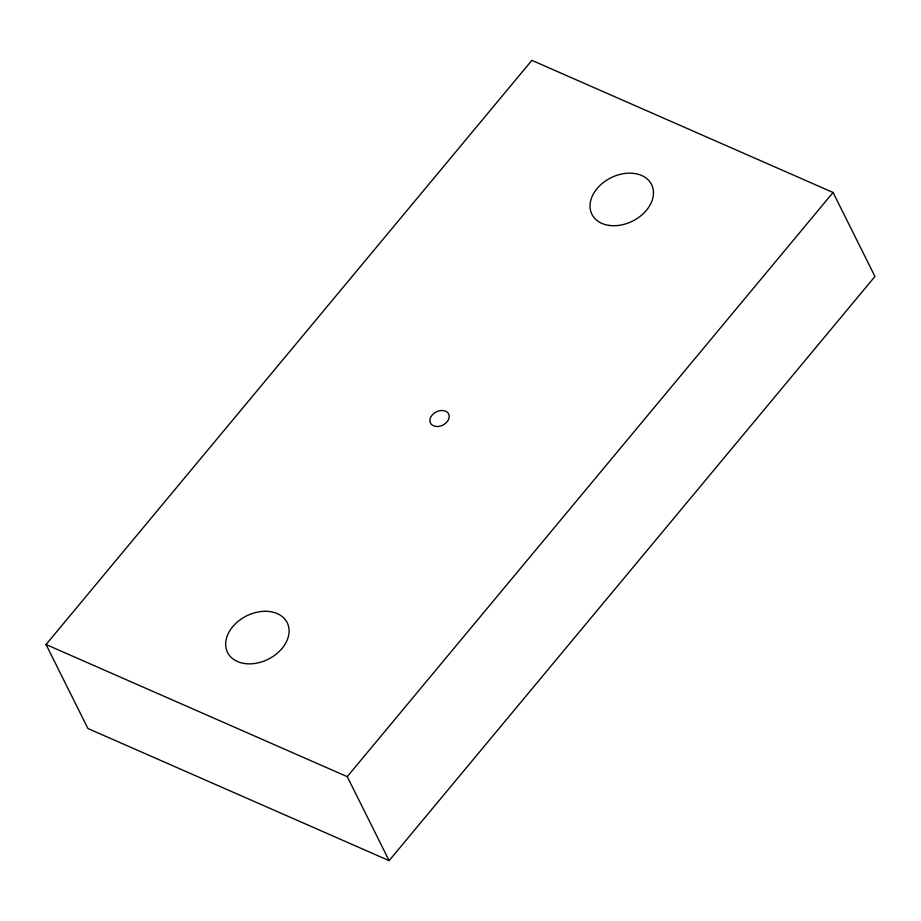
<?xml version="1.0" encoding="UTF-8"?>
<svg xmlns="http://www.w3.org/2000/svg" width="921" height="921" viewBox="0 0 921 921"><rect width="100%" height="100%" fill="white"/><g stroke="black" fill="none" stroke-linecap="round" stroke-linejoin="round"><path stroke-width="1.38" d="M46.05 644.516L531.878 60.349L833.079 192.489L874.95 276.484L389.123 860.651L87.921 728.511L46.05 644.516L347.24 776.656L389.123 860.651M347.24 776.656L833.079 192.489M244.526 663.511A33.34 24.222 -26.5 0 0 288.929 628.295A33.34 24.222 -26.5 0 0 238.677 620.904A33.34 24.222 -26.5 0 0 244.526 663.511M608.896 225.38A33.34 24.222 -26.5 0 0 653.3 190.163A33.34 24.222 -26.5 0 0 603.048 182.772A33.34 24.222 -26.5 0 0 608.896 225.38M435.645 426.411A10.166 7.38 -26.5 0 0 449.183 415.682A10.166 7.38 -26.5 0 0 433.86 413.425A10.166 7.38 -26.5 0 0 435.645 426.411"/></g></svg>
